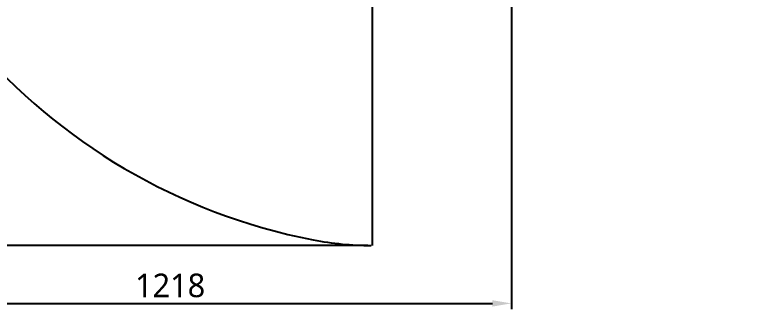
# Model space of a CAD drawing. Header units: millimetres. Extents: x 5828 to 6704, y 123 to 421.
# Drawn here: x 6578.7 to 6645.6, y 297.5 to 323.7 of the extents above; entities that cross this region are included whole.
import ezdxf

# ---------------------------------------------------------------- set-up
doc = ezdxf.new("R2010")
doc.units = ezdxf.units.MM
doc.linetypes.add('BANKLINE1', pattern=[5.5, 4, -1.5])
doc.layers.add('00_COMPONENTS', color=7, linetype='BANKLINE1')
doc.styles.add('微软雅黑', font='msyh.ttc', dxfattribs={"height": 2.1})
doc.dimstyles.new('尺寸标注_1_20比例', dxfattribs={"dimtxt": 2.1, "dimasz": 1.7, "dimexe": 0.5, "dimexo": 0.4, "dimgap": 0.5, "dimtad": 1, "dimdec": 1, "dimlfac": 20, "dimdsep": 46, "dimtxsty": '微软雅黑', "dimcen": 0.09, "dimadec": 0, "dimazin": 0, "dimtp": 0.01, "dimtm": 0.01, "dimtfac": 1, "dimtdec": 1, "dimtofl": 0, "dimtmove": 0, "dimatfit": 3, "dimfxl": 1, "dimtolj": 1, "dimarcsym": 0})

# ---------------------------------------------------------------- blocks, each defined once
blk = doc.blocks.new('*D1534')
at = {"layer": '00_COMPONENTS', "color": 0, "linetype": 'ByBlock', "lineweight": -2, "ltscale": 20}
for p, q in [((6616.337, 331.087), (6553.985, 331.087)), ((6554.485, 329.387), (6554.485, 304.874)), ((6610.23, 303.174), (6553.985, 303.174))]:
    blk.add_line(p, q, dxfattribs=at)
at = {"layer": '00_COMPONENTS', "color": 0}
for points in [[(6554.768, 329.387), (6554.201, 329.387), (6554.485, 331.087)], [(6554.201, 304.874), (6554.768, 304.874), (6554.485, 303.174)]]:
    blk.add_solid(points, dxfattribs=at)
at = {"layer": 'Defpoints', "color": 0}
for p in [(6616.737, 331.087), (6554.485, 303.174), (6610.63, 303.174)]:
    blk.add_point(p, dxfattribs=at)
at = {"layer": '00_COMPONENTS', "color": 0, "insert": (6552.899, 317.13), "char_height": 2.1, "attachment_point": 5, "rotation": 90, "style": '微软雅黑'}
blk.add_mtext('\\A1;\\A1;558.3', dxfattribs=at)
blk = doc.blocks.new('*D1535')
at = {"layer": '00_COMPONENTS', "color": 0, "linetype": 'ByBlock', "lineweight": -2, "ltscale": 20}
for p, q in [((6562.135, 355.687), (6562.135, 297.504)), ((6623.03, 326.48), (6623.03, 297.504)), ((6563.835, 298.004), (6621.33, 298.004))]:
    blk.add_line(p, q, dxfattribs=at)
at = {"layer": '00_COMPONENTS', "color": 0}
for points in [[(6563.835, 298.287), (6563.835, 297.72), (6562.135, 298.004)], [(6621.33, 297.72), (6621.33, 298.287), (6623.03, 298.004)]]:
    blk.add_solid(points, dxfattribs=at)
at = {"layer": 'Defpoints', "color": 0}
for p in [(6562.135, 356.087), (6623.03, 326.88), (6623.03, 298.004)]:
    blk.add_point(p, dxfattribs=at)
at = {"layer": '00_COMPONENTS', "color": 0, "insert": (6592.582, 299.594), "char_height": 2.1, "attachment_point": 5, "style": '微软雅黑'}
blk.add_mtext('\\A1;\\A1;1218', dxfattribs=at)

msp = doc.modelspace()

# ---------------------------------------------------------------- linework, layer by layer
at = {"layer": '00_COMPONENTS', "linetype": 'ByBlock', "ltscale": 20}
msp.add_line((6610.6301, 303.1737), (6610.6301, 338.4484), dxfattribs=at)
for centre, radius, start, end in [((6615.5301, 356.0866), 53.3953, 29, 259), ((6610.5213, 330.3189), 27.1453, 259, 270)]:
    msp.add_arc(centre, radius, start, end, dxfattribs=at)

# ---------------------------------------------------------------- dimensions: what is measured, and where the dimension line sits
dim = msp.add_linear_dim(base=(6623.0301, 298.0037), p1=(6562.1348, 356.0866), p2=(6623.0301, 326.8795), text='\\A1;1218', dimstyle='尺寸标注_1_20比例', dxfattribs=at)
dim.commit()
dim.dimension.update_dxf_attribs({"geometry": '*D1535', "text_midpoint": (6592.5825, 298.0037), "dimtype": 160})
dim = msp.add_linear_dim(base=(6554.4847, 303.1737), p1=(6616.7372, 331.0866), p2=(6610.6301, 303.1737), angle=90, text='\\A1;558.3', dimstyle='尺寸标注_1_20比例', dxfattribs=at)
dim.commit()
dim.dimension.update_dxf_attribs({"geometry": '*D1534', "text_midpoint": (6552.8988, 317.1301)})

doc.saveas('drawing.dxf')
